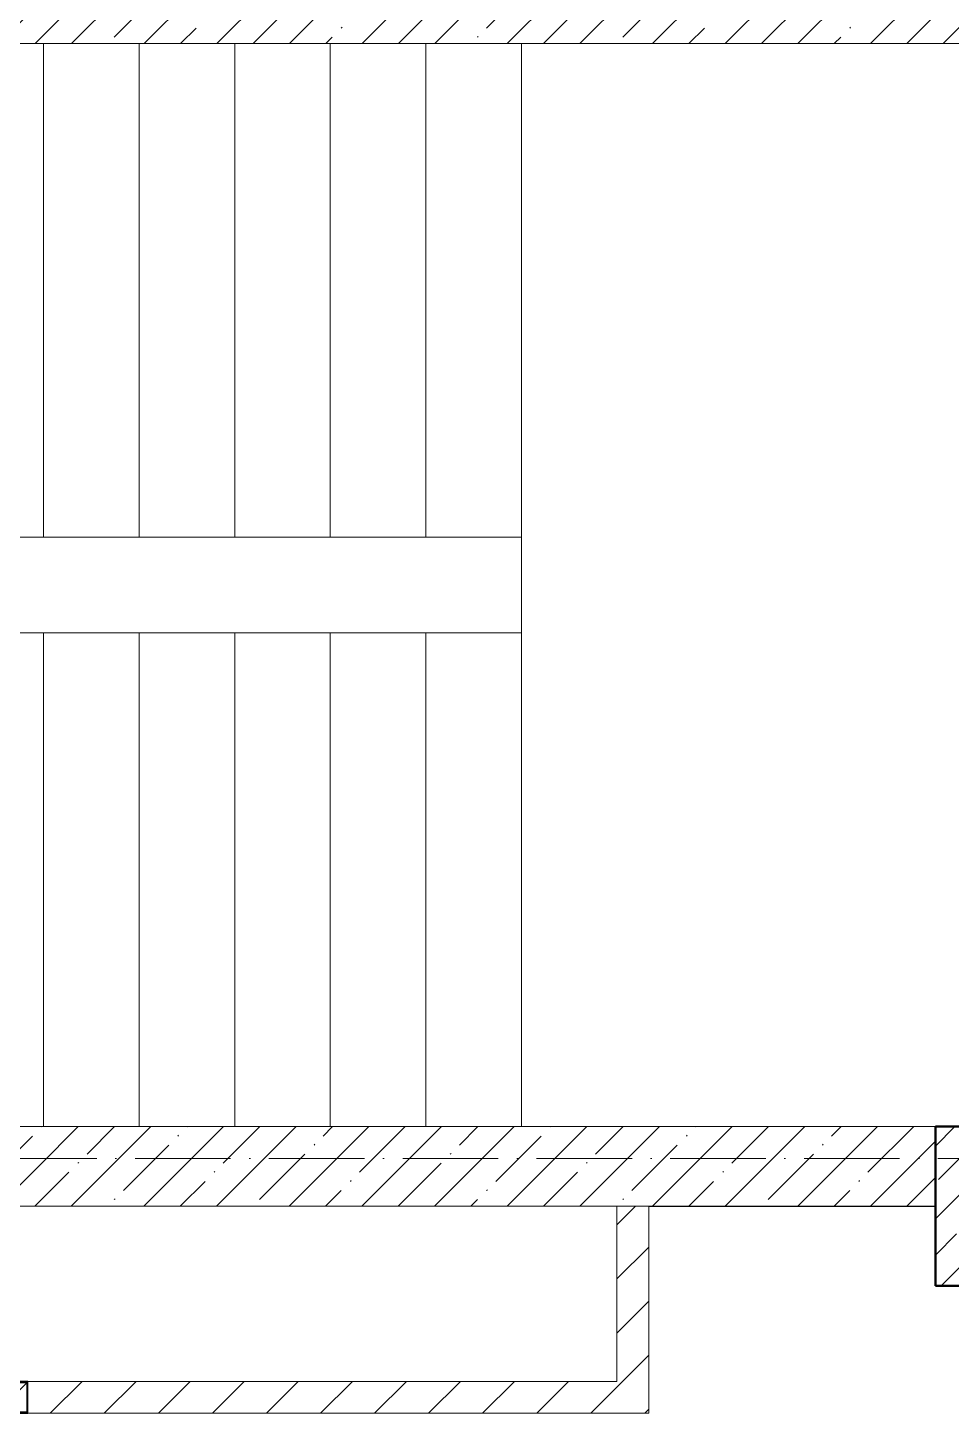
# Model space of a CAD drawing. Header units: millimetres. Extents: x -213536 to 1564669, y -45299 to 942238.
# Drawn here: x 569921 to 572821, y 329462 to 333812 of the extents above; entities that cross this region are included whole.
import ezdxf

# ---------------------------------------------------------------- set-up
doc = ezdxf.new("R2010")
doc.units = ezdxf.units.MM
doc.linetypes.add('50_200_ШТРИХ_1Т_ш5_п1_п1_', pattern=[700, 500, -100, 0, -100])
for name, color, linetype, lineweight in [('3) ЖБ 4м', 3, 'Continuous', 30), ('A-GENM-____-MCUT', 7, 'Continuous', 25), ('A-GENM-____-OTLN-1', 7, 'Continuous', 25), ('A-WALL-____-MCUT-1', 7, 'Continuous', 9), ('A-WALL-____-PATT-1', 7, 'Continuous', 9), ('A-WALL-FNSH-MCUT-1', 7, 'Continuous', 9), ('S-COLS-____-MCUT', 7, 'Continuous', 50), ('S-COLS-____-OTLN', 7, 'Continuous', 9), ('S-GRID-____-OTLN-1', 7, '50_200_ШТРИХ_1Т_ш5_п1_п1_', 9), ('S-STRS-____-OTLN-1', 7, 'Continuous', 9)]:
    doc.layers.add(name, color=color, linetype=linetype, lineweight=lineweight)
pattern_1 = [(45, (549721.47, 286281.11), (-84.8528, 84.8528), [])]
pattern_2 = [(45, (549721.47, 286281.11), (-114.04925, 114.04925), []), (45, (549835.52, 286281.11), (-114.04925, 114.04925), [201.612, -40.322, 3.353, -36.97])]

# ---------------------------------------------------------------- blocks, each defined once
blk = doc.blocks.new('BSC_Колонна _Прямоугольная - 500х500-V152-АР1_План отверстий 3 этажа в осях 1-64_А-ГГ')
at = {"layer": 'S-COLS-____-OTLN'}
h = blk.add_hatch(dxfattribs=at)
h.set_pattern_fill('FP_175', color=256, style=0, pattern_type=2)
h.set_pattern_definition([(45, (-23300, -43831.04), (-114.04925, 114.04925), []), (45, (-23185.95, -43831.04), (-114.04925, 114.04925), [201.613, -40.323, 3.353, -36.97])])
h.paths.add_polyline_path([(-250, -250), (250, -250), (250, 250), (-250, 250)], flags=0)
at = {"layer": 'S-COLS-____-MCUT'}
for p, q in [((250, 250), (-250, 250)), ((-250, 250), (-250, -250)), ((250, -250), (250, 250)), ((-250, -250), (250, -250))]:
    blk.add_line(p, q, dxfattribs=at)
blk = doc.blocks.new('154_Фахверк_СКБ_Швеллер - Тип_100_3960-28318856-АР1_План отверстий 3 этажа в осях 1-64_А-ГГ')
at = {"layer": 'A-GENM-____-MCUT'}
for p, q in [((175, 50), (125, 50)), ((125, 50), (125, -50)), ((128, 47), (175, 47)), ((128, -47), (128, 47)), ((175, 47), (175, 50)), ((125, -50), (175, -50)), ((175, -47), (128, -47)), ((175, -50), (175, -47))]:
    blk.add_line(p, q, dxfattribs=at)

msp = doc.modelspace()

# ---------------------------------------------------------------- hatches: boundary and pattern name
at = {"layer": 'A-WALL-____-PATT-1'}
h = msp.add_hatch(dxfattribs=at)
h.set_pattern_fill('FP_38', color=256, style=0, pattern_type=2)
h.set_pattern_definition(pattern_2)
h.paths.add_polyline_path([(573021.5, 333762.2), (573271.5, 333762.2), (573271.5, 334012.2), (565321.5, 334012.2), (565321.5, 333762.2), (570917.4, 333762.2)], flags=0)
h = msp.add_hatch(dxfattribs=at)
h.set_pattern_fill('FP_38', color=256, style=0, pattern_type=2)
h.set_pattern_definition(pattern_2)
h.paths.add_polyline_path([(572771.5, 330112.2), (572771.5, 330362.2), (564321.5, 330362.2), (564321.5, 330112.2), (570917.4, 330112.2)], flags=0)
h = msp.add_hatch(dxfattribs=at)
h.set_pattern_fill('FP_4', color=256, style=0, pattern_type=2)
h.set_pattern_definition(pattern_1)
h.paths.add_polyline_path([(571871.5, 329562.2), (571871.5, 330112.2), (571771.5, 330112.2), (571771.5, 329562.2)], flags=0)
h = msp.add_hatch(dxfattribs=at)
h.set_pattern_fill('FP_4', color=256, style=0, pattern_type=2)
h.set_pattern_definition(pattern_1)
h.paths.add_polyline_path([(571871.5, 329462.2), (571871.5, 329562.2), (569921.5, 329562.2), (569921.5, 329462.2), (570917.4, 329462.2)], flags=0)
h.paths.add_polyline_path([(569871.5, 329462.2), (569871.5, 329465.2), (569918.5, 329465.2), (569918.5, 329559.2), (569871.5, 329559.2), (569871.5, 329562.2), (568421.5, 329562.2), (568421.5, 329462.2), (569149.9, 329462.2)], flags=0)
h.paths.add_polyline_path([(568021.5, 329462.2), (568021.5, 329562.2), (565621.5, 329562.2), (565621.5, 329462.2), (567382.4, 329462.2)], flags=0)

# ---------------------------------------------------------------- linework, layer by layer
at = {"layer": '3) ЖБ 4м'}
msp.add_lwpolyline([(571871.5, 330112.2), (572771.5, 330112.2), (572771.5, 329862.2), (573021.5, 329862.2)], dxfattribs=at)
at = {"layer": 'A-WALL-____-MCUT-1'}
for p, q in [((565321.5, 333762.2), (573021.5, 333762.2)), ((572771.5, 330362.2), (564321.5, 330362.2)), ((564271.5, 330112.2), (572771.5, 330112.2))]:
    msp.add_line(p, q, dxfattribs=at)
at = {"layer": 'A-WALL-FNSH-MCUT-1'}
for p, q in [((571771.5, 330112.2), (571771.5, 329562.2)), ((571871.5, 329462.2), (571871.5, 330112.2)), ((571771.5, 329562.2), (569921.5, 329562.2)), ((569921.5, 329462.2), (571871.5, 329462.2))]:
    msp.add_line(p, q, dxfattribs=at)
at = {"layer": 'S-GRID-____-OTLN-1', "color": 251, "ltscale": 0.6, "true_color": 0x636466}
msp.add_line((545052.7, 330262.2), (576429.2, 330262.2), dxfattribs=at)
at = {"layer": 'S-STRS-____-OTLN-1'}
for p, q in [((569971.5, 332212.2), (569971.5, 333762.2)), ((569971.5, 332212.2), (569971.5, 333762.2)), ((570271.5, 332212.2), (570271.5, 333762.2)), ((570271.5, 332212.2), (570271.5, 333762.2)), ((570571.5, 332212.2), (570571.5, 333762.2)), ((570571.5, 332212.2), (570571.5, 333762.2)), ((570871.5, 332212.2), (570871.5, 333762.2)), ((570871.5, 332212.2), (570871.5, 333762.2)), ((571171.5, 332212.2), (571171.5, 333762.2)), ((571171.5, 332212.2), (571171.5, 333762.2)), ((571471.5, 332212.2), (571471.5, 333762.2)), ((571471.5, 332212.2), (571471.5, 333762.2)), ((569971.5, 332212.2), (569671.5, 332212.2)), ((570271.5, 332212.2), (569971.5, 332212.2)), ((570571.5, 332212.2), (570271.5, 332212.2)), ((570871.5, 332212.2), (570571.5, 332212.2)), ((571171.5, 332212.2), (570871.5, 332212.2)), ((571471.5, 332212.2), (571171.5, 332212.2)), ((571471.5, 332212.2), (571471.5, 331912.2)), ((569671.5, 331912.2), (569971.5, 331912.2)), ((569971.5, 331912.2), (570271.5, 331912.2)), ((569971.5, 331912.2), (569971.5, 330362.2)), ((569971.5, 331912.2), (569971.5, 330362.2)), ((570271.5, 331912.2), (570571.5, 331912.2)), ((570271.5, 331912.2), (570271.5, 330362.2)), ((570271.5, 331912.2), (570271.5, 330362.2)), ((570571.5, 331912.2), (570871.5, 331912.2)), ((570571.5, 331912.2), (570571.5, 330362.2)), ((570571.5, 331912.2), (570571.5, 330362.2)), ((570871.5, 331912.2), (571171.5, 331912.2)), ((570871.5, 331912.2), (570871.5, 330362.2)), ((570871.5, 331912.2), (570871.5, 330362.2)), ((571171.5, 331912.2), (571471.5, 331912.2)), ((571171.5, 331912.2), (571171.5, 330362.2)), ((571171.5, 331912.2), (571171.5, 330362.2)), ((571471.5, 331912.2), (571471.5, 330362.2)), ((571471.5, 331912.2), (571471.5, 330362.2))]:
    msp.add_line(p, q, dxfattribs=at)

# ---------------------------------------------------------------- block references
at = {"layer": 'A-GENM-____-OTLN-1', "rotation": 180}
msp.add_blockref('154_Фахверк_СКБ_Швеллер - Тип_100_3960-28318856-АР1_План отверстий 3 этажа в осях 1-64_А-ГГ', (570046.5, 329512.2), dxfattribs=at)
at = {"layer": 'S-COLS-____-OTLN'}
msp.add_blockref('BSC_Колонна _Прямоугольная - 500х500-V152-АР1_План отверстий 3 этажа в осях 1-64_А-ГГ', (573021.5, 330112.2), dxfattribs=at)

doc.saveas('drawing.dxf')
